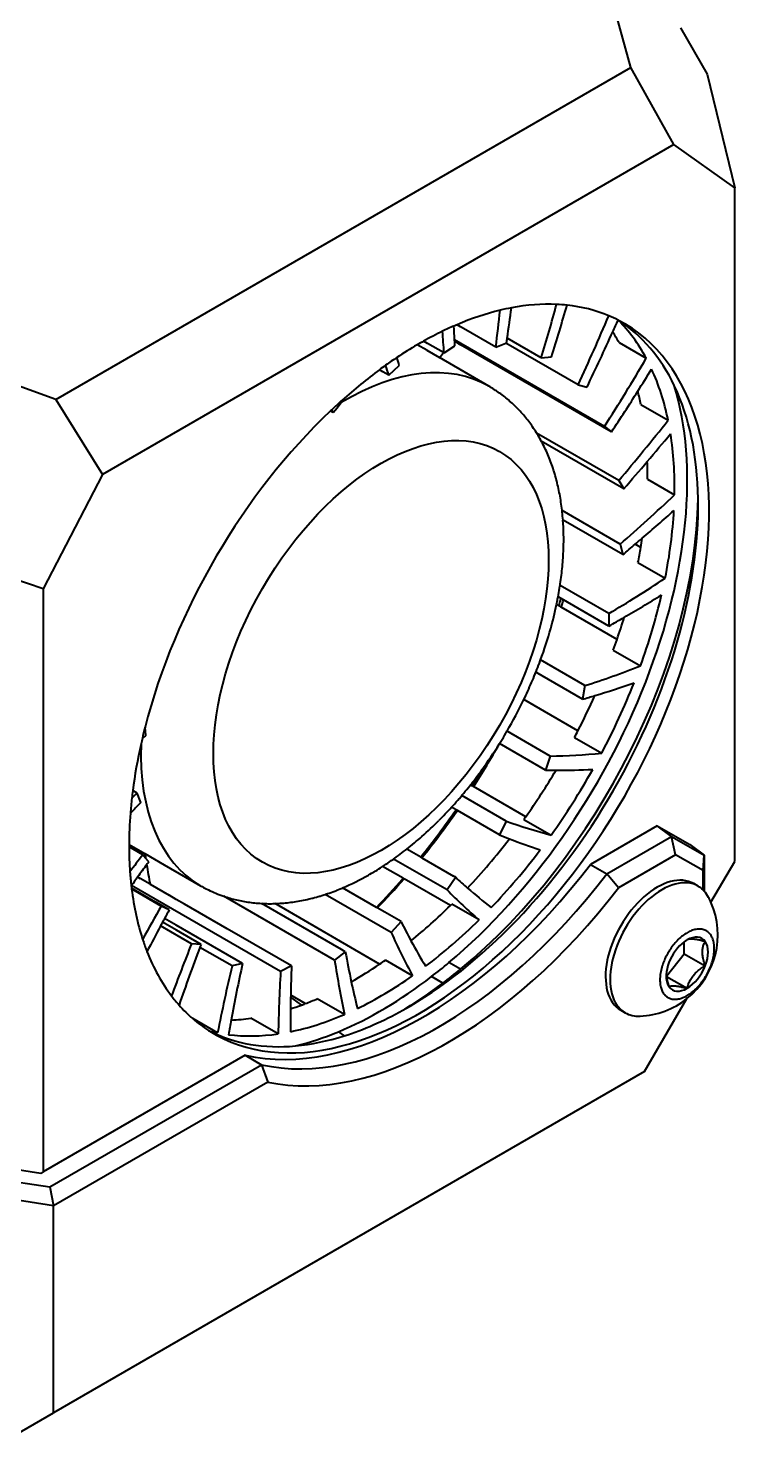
# Model space of a CAD drawing. Header units: millimetres. Extents: x 15 to 415, y 5 to 292.
# Drawn here: x 308.89 to 315.78, y 81.78 to 95.5 of the extents above; entities that cross this region are included whole.
import ezdxf

# ---------------------------------------------------------------- set-up
doc = ezdxf.new("R2010")
doc.units = ezdxf.units.MM
doc.layers.add('Geometries', color=7, linetype='Continuous')

msp = doc.modelspace()

# ---------------------------------------------------------------- linework, layer by layer
at = {"layer": 'Geometries', "linetype": 'Continuous', "lineweight": 40}
for p, q in [((314.7629, 95.1187), (314.4791, 96.1487)), ((315.2465, 95.5048), (315.5074, 95.0552)), ((309.1567, 91.8819), (314.7629, 95.1187)), ((315.1813, 94.3664), (314.7629, 95.1187)), ((315.5074, 95.0552), (315.7781, 93.9453)), ((315.1813, 94.3664), (309.6091, 91.1493)), ((315.7781, 93.9453), (315.1813, 94.3664)), ((315.7781, 87.3742), (315.7781, 93.9453)), ((313.0683, 92.6104), (313.0819, 92.6026)), ((313.0872, 92.5996), (313.0819, 92.6026)), ((313.1036, 92.59), (313.0872, 92.5996)), ((313.1308, 92.5743), (313.1036, 92.59)), ((313.4461, 92.3923), (313.1308, 92.5743)), ((313.8905, 92.2867), (313.5577, 92.4789)), ((312.7729, 92.3603), (312.6797, 92.4141)), ((312.7798, 92.4282), (312.7423, 92.4499)), ((312.7729, 92.3603), (312.8962, 92.2891)), ((312.9367, 92.3377), (312.7798, 92.4282)), ((312.9415, 92.3349), (312.9367, 92.3377)), ((312.9415, 92.3349), (313.0473, 92.4046)), ((314.5069, 91.6181), (313.0448, 92.4622)), ((313.0872, 92.4248), (313.0454, 92.4489)), ((313.0872, 92.4248), (313.104, 92.4151)), ((314.576, 91.5652), (313.104, 92.4151)), ((313.4461, 92.3923), (313.5456, 92.4309)), ((313.5456, 92.4309), (313.5508, 92.433)), ((314.2505, 92.024), (313.5456, 92.4309)), ((314.6487, 92.4353), (314.9138, 92.2822)), ((309.1567, 91.8819), (307.9313, 92.325)), ((312.4036, 92.1177), (312.5049, 92.2127)), ((313.3796, 92.01), (312.8962, 92.2891)), ((313.8905, 92.2867), (313.9884, 92.2962)), ((312.3446, 92.1518), (312.3115, 92.1709)), ((312.4036, 92.1177), (312.3446, 92.1518)), ((314.2505, 92.024), (314.3364, 92.0016)), ((309.1567, 91.8819), (309.6091, 91.1493)), ((311.8617, 91.7524), (311.8987, 91.7991)), ((311.8987, 91.7991), (311.8989, 91.7994)), ((311.8989, 91.7994), (311.9398, 91.851)), ((311.9398, 91.851), (311.9529, 91.8676)), ((314.8622, 91.8315), (315.1274, 91.6784)), ((311.8617, 91.7524), (311.8331, 91.7689)), ((314.6457, 91.0911), (313.8447, 91.5535)), ((314.5069, 91.6181), (314.576, 91.5652)), ((314.6945, 91.0105), (313.8903, 91.4748)), ((309.6091, 91.1493), (309.0327, 90.0348)), ((314.9248, 91.1032), (315.19, 90.9501)), ((314.6457, 91.0911), (314.6945, 91.0105)), ((314.6595, 90.4713), (314.0931, 90.7983)), ((314.6852, 90.3673), (314.1019, 90.7041)), ((309.0327, 90.0348), (307.6487, 90.4989)), ((314.6595, 90.4713), (314.6852, 90.3673)), ((314.8601, 90.4363), (314.805, 90.4682)), ((314.833, 90.2898), (315.0982, 90.1367)), ((309.0327, 90.0348), (309.0327, 84.347)), ((314.5476, 89.7921), (314.0729, 90.0662)), ((314.0606, 89.8676), (314.0391, 89.88)), ((314.0841, 89.9387), (314.0541, 89.956)), ((314.0835, 89.8544), (314.0606, 89.8676)), ((314.1074, 89.9253), (314.0841, 89.9387)), ((314.5489, 89.6704), (314.1074, 89.9253)), ((314.6288, 89.5396), (314.0835, 89.8544)), ((314.5476, 89.7921), (314.5489, 89.6704)), ((314.3159, 89.0902), (313.8831, 89.3401)), ((314.5919, 89.435), (314.857, 89.2819)), ((314.2927, 88.9573), (313.8372, 89.2203)), ((314.3159, 89.0902), (314.2927, 88.9573)), ((314.2475, 88.6486), (313.7194, 88.9535)), ((310.0252, 88.6836), (310.0252, 88.6834)), ((310.0347, 88.6035), (310.0252, 88.6834)), ((313.977, 88.4034), (313.5565, 88.6462)), ((313.4802, 88.5197), (313.4833, 88.5247)), ((313.9306, 88.2665), (313.4833, 88.5247)), ((314.2143, 88.585), (314.4794, 88.4319)), ((313.977, 88.4034), (313.9306, 88.2665)), ((313.3112, 88.269), (313.3043, 88.2595)), ((313.2139, 88.1134), (313.1995, 88.1217)), ((313.2287, 88.1048), (313.2139, 88.1134)), ((313.7384, 87.8106), (313.2287, 88.1048)), ((309.9478, 88.0425), (309.9057, 88.0669)), ((309.9854, 87.9496), (309.9478, 88.0425)), ((313.5492, 87.7687), (313.1156, 88.019)), ((313.0584, 87.8797), (313.0153, 87.9046)), ((313.0721, 87.8718), (313.0584, 87.8797)), ((313.482, 87.6351), (313.0721, 87.8718)), ((312.9073, 87.7907), (312.892, 87.7753)), ((313.5492, 87.7687), (313.482, 87.6351)), ((313.7207, 87.7856), (313.9858, 87.6325)), ((315.0193, 87.7218), (314.3701, 87.347)), ((315.1589, 87.6186), (315.0193, 87.7218)), ((315.0193, 87.7218), (315.3399, 87.5394)), ((309.8697, 87.5413), (310.0233, 87.4526)), ((314.5292, 87.2551), (315.1589, 87.6186)), ((315.1589, 87.6186), (315.1595, 87.6182)), ((315.2, 87.4382), (315.1595, 87.6182)), ((315.1595, 87.6182), (315.4798, 87.4361)), ((315.3399, 87.5394), (315.4798, 87.4361)), ((310.0028, 87.4395), (309.8696, 87.5164)), ((310.0303, 87.4085), (310.0028, 87.4395)), ((310.0233, 87.4526), (310.2125, 87.3434)), ((310.0622, 87.3723), (310.0303, 87.4085)), ((312.9711, 87.0973), (312.4494, 87.3986)), ((312.7139, 87.4175), (312.5788, 87.4956)), ((312.7251, 87.4111), (312.7139, 87.4175)), ((312.7251, 87.4111), (313.0335, 87.233)), ((315.2, 87.4382), (314.6431, 87.1167)), ((315.4686, 87.2855), (315.2, 87.4382)), ((315.4686, 87.2855), (315.4801, 87.4353)), ((315.4798, 87.4361), (315.4801, 87.4353)), ((315.4801, 87.4353), (315.4801, 87.0854)), ((310.2127, 87.3433), (310.2125, 87.3434)), ((310.2127, 87.3433), (310.5671, 87.1386)), ((312.5416, 87.211), (312.3424, 87.326)), ((314.3701, 87.347), (314.5292, 87.2551)), ((315.4686, 87.0973), (315.4686, 87.2855)), ((315.5448, 86.9766), (315.7781, 87.3742)), ((311.3481, 86.3009), (309.8938, 87.1406)), ((309.9531, 87.223), (309.9611, 87.2184)), ((309.9611, 87.2184), (309.9787, 87.2082)), ((310.0746, 87.1529), (309.9787, 87.2082)), ((310.0746, 87.1529), (310.2616, 87.0449)), ((310.571, 87.1364), (310.5727, 87.1354)), ((312.2047, 87.2425), (312.2076, 87.2442)), ((312.5516, 87.2052), (312.5416, 87.211)), ((313.0036, 86.9442), (312.5516, 87.2052)), ((313.0554, 87.2204), (312.9711, 87.0973)), ((313.0554, 87.2204), (313.0335, 87.233)), ((314.6431, 87.1167), (314.5292, 87.2551)), ((315.4207, 87.1337), (315.3769, 87.159)), ((310.1058, 86.9924), (309.8937, 87.1149)), ((310.1831, 86.9406), (309.8946, 87.1071)), ((310.1382, 86.9737), (310.1058, 86.9924)), ((310.3302, 87.0053), (310.2616, 87.0449)), ((310.4113, 86.9585), (310.3302, 87.0053)), ((310.7936, 87.0359), (310.7928, 87.0361)), ((311.8746, 86.4117), (310.7936, 87.0359)), ((312.4256, 86.6821), (311.7819, 87.0537)), ((312.2822, 86.9266), (311.9517, 87.1174)), ((310.2611, 86.9027), (310.1382, 86.9737)), ((310.2611, 86.9027), (310.1831, 86.9406)), ((310.828, 86.7179), (310.4113, 86.9585)), ((311.9404, 86.5169), (311.1635, 86.9654)), ((312.3138, 86.3749), (311.2931, 86.9642)), ((312.2904, 86.9219), (312.2822, 86.9266)), ((312.3636, 86.8796), (312.2904, 86.9219)), ((312.5224, 86.7879), (312.3636, 86.8796)), ((313.2829, 86.8051), (313.0177, 86.9581)), ((310.4789, 86.5726), (310.1769, 86.747)), ((310.332, 86.7043), (310.1961, 86.7828)), ((310.3302, 86.7537), (310.216, 86.8197)), ((310.9763, 86.3807), (310.3302, 86.7537)), ((311.4541, 86.3564), (310.828, 86.7179)), ((312.5224, 86.7879), (312.4256, 86.6821)), ((310.5714, 86.5661), (310.332, 86.7043)), ((312.6189, 86.6019), (312.6193, 86.6017)), ((315.285, 86.4756), (315.285, 86.5913)), ((315.4892, 86.5934), (315.48, 86.5959)), ((310.5714, 86.5661), (310.4789, 86.5726)), ((310.8744, 86.3555), (310.5603, 86.5368)), ((311.9789, 86.4947), (311.8746, 86.4117)), ((311.9789, 86.4947), (311.9404, 86.5169)), ((315.11, 86.2579), (315.285, 86.4756)), ((315.285, 86.4756), (315.4892, 86.3577)), ((310.9763, 86.3807), (310.8744, 86.3555)), ((311.4541, 86.3564), (311.3481, 86.3009)), ((312.6346, 86.2602), (312.3694, 86.4133)), ((313.1013, 86.3234), (312.9887, 86.3884)), ((312.9295, 86.1878), (312.8189, 86.2517)), ((315.11, 86.2579), (315.1104, 86.2544)), ((315.1104, 86.2544), (315.3124, 86.1378)), ((311.4458, 86.0495), (311.5503, 85.9744)), ((311.5876, 85.9884), (311.4461, 86.0701)), ((311.9697, 85.883), (311.7045, 86.0361)), ((314.8978, 85.3252), (315.3111, 86.0375)), ((314.6644, 85.9249), (314.7082, 85.8996)), ((310.7324, 85.7028), (310.4904, 85.8425)), ((311.324, 85.6938), (311.0589, 85.8469)), ((311.9121, 85.7145), (311.9681, 85.6743)), ((311.0033, 85.4848), (309.0327, 84.347)), ((311.0033, 85.4848), (311.1624, 85.3929)), ((309.0964, 84.2001), (311.1624, 85.3929)), ((311.1624, 85.3929), (311.2233, 85.2239)), ((314.8978, 85.3252), (309.1338, 81.9973)), ((311.2233, 85.2239), (309.1338, 84.0175)), ((309.0087, 84.3332), (308.046, 84.4821)), ((308.0874, 84.3562), (309.0964, 84.2001)), ((309.0327, 84.347), (309.0087, 84.3332)), ((309.1338, 84.0175), (308.0227, 84.1894)), ((309.0964, 84.2001), (309.1338, 84.0175)), ((309.1338, 81.9973), (309.1338, 84.0175)), ((308.7618, 81.7826), (309.1338, 81.9973))]:
    msp.add_line(p, q, dxfattribs=at)
at = {"layer": 'Geometries', "linetype": 'Continuous', "lineweight": 40, "flags": 128}
for points in [[(313.4532, 91.9641), (313.4443, 91.97), (313.4312, 91.9786), (313.418, 91.9869), (313.4048, 91.9951), (313.3914, 92.0031), (313.3796, 92.01)], [(313.8447, 91.5535), (313.8426, 91.557), (313.8336, 91.5712), (313.8245, 91.5852), (313.8153, 91.5991), (313.806, 91.6128), (313.7965, 91.6264), (313.7869, 91.6398), (313.7772, 91.6531), (313.7673, 91.6662), (313.7573, 91.6792), (313.7472, 91.692), (313.737, 91.7047), (313.7266, 91.7172), (313.7162, 91.7295), (313.7056, 91.7417), (313.6949, 91.7538), (313.684, 91.7657), (313.6731, 91.7774), (313.6621, 91.789), (313.6509, 91.8004), (313.6396, 91.8116), (313.6282, 91.8227), (313.6167, 91.8337), (313.6051, 91.8445), (313.5933, 91.8551), (313.5815, 91.8656), (313.5695, 91.8759), (313.5575, 91.886), (313.5453, 91.896), (313.5331, 91.9058), (313.5207, 91.9155), (313.5082, 91.925), (313.4956, 91.9343), (313.4829, 91.9435), (313.4702, 91.9525), (313.4573, 91.9614), (313.4532, 91.9641)], [(313.8903, 91.4748), (313.8854, 91.4839), (313.8771, 91.4988), (313.8687, 91.5136), (313.8601, 91.5282), (313.8514, 91.5427), (313.8447, 91.5535)], [(314.0814, 90.8859), (314.0793, 90.8992), (314.0762, 90.9183), (314.0729, 90.9372), (314.0694, 90.9561), (314.0658, 90.9749), (314.062, 90.9936), (314.0581, 91.0121), (314.054, 91.0306), (314.0497, 91.049), (314.0453, 91.0672), (314.0407, 91.0854), (314.036, 91.1034), (314.0311, 91.1213), (314.0261, 91.1391), (314.0209, 91.1568), (314.0155, 91.1744), (314.01, 91.1918), (314.0044, 91.2092), (313.9986, 91.2264), (313.9926, 91.2435), (313.9865, 91.2604), (313.9802, 91.2773), (313.9738, 91.294), (313.9672, 91.3106), (313.9605, 91.327), (313.9536, 91.3433), (313.9466, 91.3595), (313.9395, 91.3755), (313.9322, 91.3914), (313.9247, 91.4072), (313.9171, 91.4228), (313.9094, 91.4383), (313.9015, 91.4536), (313.8935, 91.4688), (313.8903, 91.4748)], [(314.0931, 90.7983), (314.0926, 90.8026), (314.0903, 90.8221), (314.0878, 90.8415), (314.0851, 90.8608), (314.0823, 90.8801), (314.0814, 90.8859)], [(314.1019, 90.7041), (314.1003, 90.7238), (314.0986, 90.7436), (314.0968, 90.7634), (314.0948, 90.783), (314.0931, 90.7983)], [(314.0729, 90.0662), (314.0753, 90.0821), (314.0784, 90.1034), (314.0813, 90.1246), (314.0841, 90.1459), (314.0867, 90.1671), (314.0892, 90.1883), (314.0916, 90.2094), (314.0938, 90.2305), (314.0958, 90.2516), (314.0977, 90.2727), (314.0994, 90.2937), (314.101, 90.3147), (314.1025, 90.3356), (314.1038, 90.3565), (314.1049, 90.3774), (314.1059, 90.3982), (314.1067, 90.4189), (314.1071, 90.4299)], [(314.0541, 89.956), (314.0577, 89.9753), (314.0615, 89.9967), (314.0652, 90.0181), (314.0687, 90.0394), (314.072, 90.0608), (314.0729, 90.0662)], [(314.0391, 89.88), (314.0411, 89.8896), (314.0454, 89.911), (314.0484, 89.9261)], [(314.0484, 89.9261), (314.0497, 89.9325), (314.0537, 89.9539), (314.0541, 89.956)], [(313.865, 89.2915), (313.872, 89.3099), (313.8799, 89.3312), (313.8832, 89.3401)], [(313.7798, 89.0842), (313.7858, 89.0978), (313.7949, 89.1189), (313.804, 89.14), (313.8129, 89.1611), (313.8217, 89.1823), (313.8304, 89.2035), (313.8372, 89.2203)], [(313.8372, 89.2203), (313.8389, 89.2247), (313.8474, 89.246), (313.8557, 89.2672), (313.8639, 89.2885), (313.865, 89.2915)], [(313.7194, 88.9535), (313.7284, 88.9722), (313.7382, 88.993), (313.748, 89.0139), (313.7576, 89.0348), (313.7671, 89.0558), (313.7765, 89.0768), (313.7798, 89.0842)], [(313.4833, 88.5247), (313.4841, 88.5259), (313.4963, 88.5456), (313.5083, 88.5653), (313.5203, 88.5851), (313.5322, 88.605), (313.544, 88.6249), (313.5557, 88.6449), (313.5565, 88.6462)], [(313.2241, 88.1529), (313.2344, 88.1663), (313.2484, 88.1845), (313.2622, 88.2028), (313.276, 88.2211), (313.2823, 88.2296)], [(313.2823, 88.2296), (313.2897, 88.2396), (313.3033, 88.2581), (313.3043, 88.2595)], [(313.1156, 88.019), (313.1199, 88.0241), (313.1345, 88.0415), (313.149, 88.0591), (313.1635, 88.0767), (313.1778, 88.0944), (313.1921, 88.1123), (313.1996, 88.1217)], [(313.1996, 88.1217), (313.2063, 88.1302), (313.218, 88.1451)], [(313.218, 88.1451), (313.2204, 88.1482), (313.2241, 88.1529)], [(313.0429, 87.9353), (313.0457, 87.9384), (313.0607, 87.9553), (313.0756, 87.9724), (313.0904, 87.9895), (313.0909, 87.99)], [(313.0909, 87.99), (313.1052, 88.0068), (313.1156, 88.019)], [(312.9073, 87.7907), (312.9075, 87.7909), (312.9232, 87.8068), (312.9387, 87.8229), (312.9542, 87.8391), (312.9697, 87.8554), (312.9789, 87.8652)], [(312.9789, 87.8652), (312.985, 87.8717), (313.0003, 87.8883), (313.0153, 87.9046)], [(313.0153, 87.9046), (313.0155, 87.9049), (313.0306, 87.9216), (313.0429, 87.9353)], [(312.3424, 87.326), (312.3581, 87.3362), (312.3755, 87.3478), (312.393, 87.3594), (312.4103, 87.3713), (312.4276, 87.3833), (312.4449, 87.3954), (312.4494, 87.3986)], [(312.4494, 87.3986), (312.4622, 87.4077), (312.4793, 87.4201), (312.4965, 87.4327), (312.5136, 87.4454), (312.5306, 87.4583), (312.5476, 87.4713), (312.5646, 87.4844), (312.5788, 87.4955)], [(312.2076, 87.2442), (312.2173, 87.2497), (312.235, 87.2599), (312.2527, 87.2704), (312.2595, 87.2744)], [(312.2595, 87.2744), (312.2703, 87.2809), (312.288, 87.2917), (312.3055, 87.3026), (312.3231, 87.3137), (312.3406, 87.3249), (312.3424, 87.326)], [(310.5671, 87.1386), (310.5684, 87.1379), (310.571, 87.1364)], [(310.5727, 87.1354), (310.5819, 87.1302), (310.5956, 87.1227), (310.6093, 87.1153), (310.6232, 87.1081), (310.6371, 87.1011), (310.6437, 87.0978)], [(310.7936, 87.0359), (310.796, 87.035), (310.811, 87.0301), (310.826, 87.0253), (310.8411, 87.0206), (310.8563, 87.0162), (310.8716, 87.0119), (310.8869, 87.0078), (310.9023, 87.0039), (310.9178, 87.0002), (310.9334, 86.9966), (310.949, 86.9932), (310.9647, 86.99), (310.9805, 86.987), (310.9964, 86.9841), (311.0123, 86.9815), (311.0283, 86.979), (311.0444, 86.9767), (311.0605, 86.9745), (311.0767, 86.9726), (311.093, 86.9708), (311.1093, 86.9693), (311.1257, 86.9679), (311.1422, 86.9667), (311.1587, 86.9656), (311.1635, 86.9654)], [(311.2931, 86.9642), (311.2931, 86.9642), (311.3102, 86.9648), (311.3273, 86.9657), (311.3444, 86.9667), (311.3616, 86.968), (311.3789, 86.9694), (311.3962, 86.971), (311.4135, 86.9728), (311.4309, 86.9748), (311.4484, 86.977), (311.4658, 86.9794), (311.4834, 86.9819), (311.5009, 86.9847), (311.5185, 86.9877), (311.5362, 86.9908), (311.5538, 86.9941), (311.5715, 86.9977), (311.5893, 87.0014), (311.607, 87.0053), (311.6248, 87.0094), (311.6426, 87.0137), (311.6554, 87.0169)], [(311.6554, 87.0169), (311.6605, 87.0182), (311.6784, 87.0229), (311.6962, 87.0278), (311.7142, 87.0328), (311.7282, 87.0369)], [(311.7282, 87.0369), (311.7321, 87.0381), (311.75, 87.0435), (311.768, 87.0492), (311.7819, 87.0537)], [(311.7819, 87.0537), (311.7859, 87.055), (311.8039, 87.061), (311.8219, 87.0672), (311.8399, 87.0736), (311.8579, 87.0801), (311.8759, 87.0869), (311.8926, 87.0933)], [(311.8926, 87.0933), (311.8939, 87.0938), (311.8972, 87.0951)], [(311.8972, 87.0951), (311.9119, 87.101), (311.9299, 87.1083), (311.9479, 87.1157), (311.9517, 87.1174)], [(311.1635, 86.9654), (311.1753, 86.9648), (311.192, 86.9642), (311.2087, 86.9637), (311.2255, 86.9634), (311.2423, 86.9633), (311.2592, 86.9634), (311.2761, 86.9637), (311.2931, 86.9642)], [(315.3124, 86.0673), (315.323, 86.0737), (315.3337, 86.0806), (315.3446, 86.0882), (315.3555, 86.0963), (315.3665, 86.1051), (315.3774, 86.1142), (315.3883, 86.124), (315.3992, 86.1343), (315.41, 86.1452), (315.4197, 86.1555), (315.4294, 86.1663), (315.4389, 86.1775), (315.4483, 86.1891), (315.4575, 86.201), (315.4665, 86.2133), (315.4752, 86.2259), (315.4837, 86.2388), (315.492, 86.2519), (315.4999, 86.2653), (315.5075, 86.2788), (315.5147, 86.2925), (315.5216, 86.3063), (315.5282, 86.3202), (315.5343, 86.3341), (315.5401, 86.348), (315.5454, 86.3619), (315.5503, 86.3758), (315.5548, 86.3895), (315.5589, 86.4032), (315.563, 86.4182), (315.5666, 86.433), (315.5696, 86.4476), (315.5721, 86.4618), (315.5741, 86.4757), (315.5757, 86.489), (315.5767, 86.502), (315.5773, 86.5145), (315.5775, 86.5266), (315.5773, 86.5387), (315.5767, 86.5507), (315.5756, 86.5626), (315.574, 86.5744), (315.572, 86.5859), (315.5694, 86.597), (315.5664, 86.6079), (315.5629, 86.6184), (315.5589, 86.6286), (315.5548, 86.6375), (315.5503, 86.646), (315.5454, 86.6542), (315.5401, 86.6619), (315.5343, 86.6692), (315.5282, 86.676), (315.5216, 86.6824), (315.5147, 86.6882), (315.5075, 86.6935), (315.4999, 86.6983), (315.492, 86.7025), (315.4837, 86.7061), (315.4752, 86.7092), (315.4665, 86.7117), (315.4575, 86.7136), (315.4483, 86.7149), (315.4389, 86.7156), (315.4294, 86.7158), (315.4197, 86.7155), (315.41, 86.7146), (315.399, 86.7129), (315.3879, 86.7106), (315.3768, 86.7077), (315.3658, 86.7043), (315.3547, 86.7002), (315.344, 86.6958), (315.3333, 86.6908), (315.3228, 86.6855), (315.3124, 86.6797), (315.3018, 86.6734), (315.2911, 86.6664), (315.2802, 86.6589), (315.2692, 86.6507), (315.2582, 86.642), (315.2473, 86.6328), (315.2364, 86.623), (315.2256, 86.6127), (315.2148, 86.6019), (315.205, 86.5915), (315.1954, 86.5807), (315.1858, 86.5695), (315.1765, 86.558), (315.1673, 86.546), (315.1583, 86.5337), (315.1495, 86.5211), (315.141, 86.5083), (315.1328, 86.4951), (315.1249, 86.4818), (315.1173, 86.4682), (315.11, 86.4545), (315.1031, 86.4407), (315.0966, 86.4269), (315.0904, 86.4129), (315.0847, 86.399), (315.0794, 86.3851), (315.0744, 86.3712), (315.0699, 86.3575), (315.0658, 86.3439), (315.0618, 86.3288), (315.0582, 86.314), (315.0552, 86.2994), (315.0526, 86.2852), (315.0506, 86.2713), (315.0491, 86.258), (315.048, 86.2451), (315.0474, 86.2325), (315.0472, 86.2204), (315.0474, 86.2083), (315.0481, 86.1963), (315.0492, 86.1844), (315.0507, 86.1727), (315.0528, 86.1611), (315.0553, 86.15), (315.0583, 86.1392), (315.0618, 86.1286), (315.0658, 86.1185), (315.0699, 86.1096), (315.0744, 86.101), (315.0794, 86.0929), (315.0847, 86.0851), (315.0904, 86.0778), (315.0966, 86.071), (315.1031, 86.0647), (315.11, 86.0588), (315.1173, 86.0535), (315.1249, 86.0488), (315.1328, 86.0446), (315.141, 86.0409), (315.1495, 86.0379), (315.1583, 86.0354), (315.1673, 86.0335), (315.1765, 86.0321), (315.1858, 86.0314), (315.1954, 86.0312), (315.205, 86.0316), (315.2148, 86.0325), (315.2258, 86.0341), (315.2368, 86.0364), (315.2479, 86.0393), (315.259, 86.0428), (315.27, 86.0468), (315.2808, 86.0513), (315.2915, 86.0562), (315.302, 86.0616), (315.3124, 86.0673)], [(315.3336, 86.6164), (315.3299, 86.6157), (315.326, 86.6148), (315.3224, 86.6137), (315.3189, 86.6124), (315.3155, 86.6109), (315.3124, 86.6092)], [(315.4686, 86.5988), (315.4673, 86.5991), (315.4573, 86.6016), (315.4477, 86.6039), (315.4386, 86.606), (315.4299, 86.6079), (315.4217, 86.6097), (315.4125, 86.6114), (315.4038, 86.613), (315.3956, 86.6144), (315.3878, 86.6155), (315.3804, 86.6164), (315.3734, 86.6171), (315.3668, 86.6176), (315.3604, 86.6179), (315.3544, 86.618), (315.3487, 86.6179), (315.3433, 86.6176), (315.3381, 86.6171), (315.3339, 86.6165), (315.3336, 86.6164)], [(315.4686, 86.4303), (315.4665, 86.4412), (315.4646, 86.4531), (315.4632, 86.4648), (315.4623, 86.4763), (315.4619, 86.4839), (315.4618, 86.4914), (315.462, 86.5004), (315.4625, 86.5093), (315.4634, 86.5179), (315.4646, 86.5263), (315.4662, 86.5347), (315.4681, 86.5428), (315.4703, 86.5506), (315.4728, 86.5581), (315.4764, 86.5675), (315.4803, 86.5765), (315.4846, 86.5851), (315.4892, 86.5934)], [(315.48, 86.5959), (315.478, 86.5964), (315.4686, 86.5988)], [(315.3124, 86.1378), (315.3155, 86.1491), (315.3189, 86.1598), (315.3224, 86.1702), (315.326, 86.1801), (315.3299, 86.1897), (315.3339, 86.1989), (315.3381, 86.2079), (315.3433, 86.2179), (315.3487, 86.2276), (315.3544, 86.237), (315.3604, 86.2461), (315.3668, 86.255), (315.3734, 86.2636), (315.3804, 86.272), (315.3878, 86.2802), (315.3956, 86.2883), (315.4038, 86.2962), (315.4125, 86.304), (315.4217, 86.3118), (315.4299, 86.3184), (315.4386, 86.3249), (315.4477, 86.3315), (315.4573, 86.338), (315.4673, 86.3445), (315.478, 86.3511), (315.4892, 86.3577)], [(315.4892, 86.3577), (315.4842, 86.3726), (315.4795, 86.3875), (315.4753, 86.4023), (315.4716, 86.417), (315.4689, 86.4291), (315.4686, 86.4303)], [(315.1087, 86.2718), (315.109, 86.2685), (315.1099, 86.2588), (315.11, 86.2579)], [(315.1104, 86.2544), (315.1111, 86.2491), (315.1127, 86.2389), (315.1146, 86.2286), (315.1168, 86.2182), (315.1193, 86.2078), (315.1228, 86.1943), (315.1267, 86.1808), (315.131, 86.1672), (315.1356, 86.1536)], [(315.1356, 86.1536), (315.1388, 86.1553), (315.1421, 86.1568), (315.1456, 86.1581), (315.1493, 86.1592), (315.1531, 86.1601), (315.1571, 86.1609), (315.1613, 86.1615), (315.1665, 86.162), (315.1719, 86.1623), (315.1776, 86.1624), (315.1836, 86.1623), (315.19, 86.162), (315.1966, 86.1615), (315.2037, 86.1608), (315.2111, 86.1599), (315.2188, 86.1587), (315.2271, 86.1574), (315.2357, 86.1558), (315.2449, 86.154), (315.2531, 86.1523), (315.2618, 86.1504), (315.2709, 86.1483), (315.2805, 86.146), (315.2906, 86.1435), (315.3012, 86.1408), (315.3124, 86.1378)]]:
    msp.add_lwpolyline(points, dxfattribs=at)
at = {"layer": 'Geometries', "linetype": 'Continuous', "lineweight": 40}
for centre, radius, start, end in [((311.5017, 90.5175), 2.6068, 358.07617, 4.10664), ((310.3998, 90.6453), 3.7188, 344.40626, 348.12539), ((310.1027, 90.7288), 4.0275, 339.82878, 344.39737), ((309.6775, 90.9001), 4.4862, 329.84026, 334.28351), ((309.7112, 90.8775), 4.4457, 324.07341, 327.97091), ((310.2814, 90.3781), 3.6865, 311.53208, 315.08634), ((310.4625, 90.1739), 3.4135, 308.31386, 311.52843), ((310.9917, 89.376), 2.4542, 293.0273, 299.61893), ((311.2085, 88.2517), 1.2847, 243.91962, 251.12087), ((314.8183, 86.6588), 0.793, 23.62518, 27.47901), ((314.8183, 86.6588), 0.793, 308.41662, 23.62518), ((314.8183, 86.6588), 0.793, 272.52099, 308.41662)]:
    msp.add_arc(centre, radius, start, end, dxfattribs=at)
for centre, major_axis, start_param, end_param in [((312.6981, 89.1588), (2, 3.4641), 0.5020405, 0.654113), ((304.2385, 88.8159), (-6.5974, -11.427), 2.1940121, 2.2253628), ((312.6981, 89.1588), (2, 3.4641), 0.461299, 0.5020405), ((303.2585, 88.7487), (7.4079, 12.8309), 5.313561, 5.3363954), ((312.6981, 89.1588), (2, 3.4641), 0.2916887, 0.461299), ((305.2785, 91.4592), (-6.5974, -11.427), 1.9613015, 2.0048086), ((304.4245, 91.7123), (7.4079, 12.8309), 5.077318, 5.1147047), ((312.6981, 89.1588), (2, 3.4641), 0.2498112, 0.2916887), ((312.6981, 89.1588), (2, 3.4641), 0.0726578, 0.2498112), ((312.6981, 89.1588), (2, 3.4641), 3.1204461, 6.3097049), ((312.6981, 89.1588), (2, 3.4641), 0.654113, 0.6648717), ((306.6984, 93.99), (-6.5974, -11.427), 1.728591, 1.7850403), ((312.6981, 89.1588), (2, 3.4641), 0.0294598, 0.0726578), ((306.0165, 94.5497), (7.4079, 12.8309), 4.885056, 4.8936159), ((312.6981, 89.1588), (2, 3.4641), 0.0278277, 0.0294598), ((312.6981, 89.1588), (2, 3.4641), 0.0265196, 0.0278277), ((312.3269, 89.3702), (2.025, 3.5074), 5.9411002, 6.1273499), ((312.592, 89.22), (-2, -3.4641), 2.7647273, 3.115073), ((312.6981, 89.1588), (2, 3.4641), 0.704702, 0.7697538), ((312.6981, 89.1588), (2, 3.4641), 0.6648717, 0.704702), ((303.6346, 86.2024), (-6.5974, -11.427), 2.4267227, 2.4471853), ((302.5814, 85.8186), (7.4079, 12.8309), 5.5476199, 5.5591328), ((303.2585, 88.7487), (7.4079, 12.8309), 5.3100285, 5.313561), ((306.0165, 94.5497), (7.4079, 12.8309), 4.8446074, 4.885056), ((312.0617, 89.5233), (2.025, 3.5074), 5.9411002, 5.9889042), ((312.6981, 89.1588), (2, 3.4641), 0.7918821, 0.8618291), ((312.6981, 89.1588), (2, 3.4641), 0.7697538, 0.7918821), ((308.4995, 99.253), (-6.5974, -11.427), 1.2760883, 1.2810189), ((302.5814, 85.8186), (7.4079, 12.8309), 5.5464913, 5.5476199), ((302.5814, 85.8186), (7.4079, 12.8309), 5.5427391, 5.5464913), ((311.9733, 89.5743), (-1.4063, -2.4357), 3.141593, 3.9438625), ((312.6981, 89.1588), (2, 3.4641), 0.9010056, 0.9224981), ((312.6981, 89.1588), (2, 3.4641), 0.8618291, 0.9010056), ((303.4993, 83.7597), (-6.5974, -11.427), 2.6594332, 2.6706624), ((302.4297, 83.0799), (7.4079, 12.8309), 5.7754497, 5.7832758), ((308.4218, 96.2717), (-6.5974, -11.427), 1.4958804, 1.5549584), ((312.6981, 89.1588), (2, 3.4641), 0.9224981, 1.0537834), ((307.9487, 97.1079), (7.4079, 12.8309), 4.6438295, 4.6609906), ((312.3269, 89.3702), (2.025, 3.5074), 5.7083897, 5.8963271), ((312.3269, 89.3702), (2.1125, 3.659), 4.150382, 5.7901295), ((307.9487, 97.1079), (7.4079, 12.8309), 4.6118968, 4.6438295), ((312.0617, 89.5233), (2.025, 3.5074), 5.7083897, 5.7544251), ((312.592, 89.22), (-2, -3.4641), 2.3747725, 2.7647273), ((312.6981, 89.1588), (2, 3.4641), 1.0537834, 1.0925885), ((302.8116, 80.6804), (7.4079, 12.8309), 6.0081602, 6.009109), ((312.6981, 89.1588), (2, 3.4641), 1.0961841, 2.0230421), ((312.6981, 89.1588), (2, 3.4641), 1.0925885, 1.0961841), ((303.8398, 81.6194), (-6.5974, -11.427), 2.8921438, 2.8960981), ((310.3557, 98.1813), (-6.5974, -11.427), 1.2631698, 1.3222478), ((310.1169, 99.2489), (7.4079, 12.8309), 4.4037144, 4.42828), ((312.3269, 89.3702), (2.025, 3.5074), 5.4756791, 5.6636165), ((310.1169, 99.2489), (7.4079, 12.8309), 4.3791863, 4.4037144), ((312.0617, 89.5233), (2.025, 3.5074), 5.4756791, 5.5280558), ((312.592, 89.22), (-2, -3.4641), 0.7668201, 2.3747725), ((312.4859, 89.2812), (2.075, 3.594), 4.1382505, 5.4795471), ((312.3959, 99.6159), (-6.5974, -11.427), 1.0304593, 1.0895373), ((312.4042, 100.8573), (7.4079, 12.8309), 4.1650519, 4.1955694), ((312.3269, 89.3702), (2.025, 3.5074), 5.2429685, 5.4309059), ((312.4042, 100.8573), (7.4079, 12.8309), 4.1464757, 4.1582024), ((312.4042, 100.8573), (7.4079, 12.8309), 4.1582024, 4.1650519), ((312.0617, 89.5233), (2.025, 3.5074), 5.2429685, 5.2836747), ((312.0617, 89.5233), (2.025, 3.5074), 5.2836747, 5.3092704), ((314.4323, 100.4982), (-6.5974, -11.427), 0.7977487, 0.8568267), ((311.0364, 89.8091), (-2.375, -4.1136), 1.9060461, 1.9224484), ((311.0717, 89.8324), (-2.375, -4.1136), 1.8976253, 1.9139788), ((314.6874, 101.8465), (7.4079, 12.8309), 3.9280624, 3.9628589), ((312.3269, 89.3702), (2.025, 3.5074), 5.010258, 5.1981954), ((314.6874, 101.8465), (7.4079, 12.8309), 3.9137651, 3.9280624), ((312.0617, 89.5233), (2.025, 3.5074), 5.0385378, 5.0970756), ((312.0617, 89.5233), (2.025, 3.5074), 5.010258, 5.0385378), ((316.3553, 100.7806), (-6.5974, -11.427), 0.5650381, 0.6241161), ((316.8434, 102.163), (7.4079, 12.8309), 3.6928604, 3.7301483), ((312.3269, 89.3702), (2.025, 3.5074), 4.7775474, 4.9654848), ((312.0617, 89.5233), (2.025, 3.5074), 4.7952916, 4.89013), ((316.8434, 102.163), (7.4079, 12.8309), 3.6810546, 3.6928604), ((312.6981, 89.1588), (2, 3.4641), 2.0230421, 2.0523868), ((312.0617, 89.5233), (2.025, 3.5074), 4.7775474, 4.7952916), ((312.6981, 89.1588), (2, 3.4641), 2.0680156, 2.1962269), ((311.9733, 89.5743), (-1.4063, -2.4357), 5.456744, 6.2831858), ((312.6981, 89.1588), (2, 3.4641), 2.0523868, 2.0680156), ((311.2323, 78.6106), (-6.5974, -11.427), 4.0556966, 4.0595434), ((311.0717, 89.8324), (-2.375, -4.1136), 1.4827651, 1.5849931), ((318.0611, 100.4478), (-6.5974, -11.427), 0.3323276, 0.3914056), ((311.0364, 89.8091), (-2.375, -4.1136), 1.4907569, 1.5294437), ((312.0617, 89.5233), (2.025, 3.5074), 4.5524621, 4.68687), ((318.7558, 101.7899), (7.4079, 12.8309), 3.448344, 3.459475), ((312.3269, 89.3702), (2.025, 3.5074), 4.5448368, 4.7327742), ((318.7558, 101.7899), (7.4079, 12.8309), 3.459475, 3.4974377), ((312.6981, 89.1588), (2, 3.4641), 2.2177136, 2.2607147), ((313.2845, 79.7769), (-6.5974, -11.427), 4.2884072, 4.3002168), ((312.6981, 89.1588), (2, 3.4641), 2.1962269, 2.2177136), ((313.4005, 78.6146), (7.4079, 12.8309), 1.1212383, 1.1264128), ((312.6981, 89.1588), (2, 3.4641), 2.2607147, 2.3514485), ((311.0364, 89.8091), (-2.375, -4.1136), 1.3083426, 1.4314209), ((311.0717, 89.8324), (-2.375, -4.1136), 1.3000874, 1.4233747), ((312.0617, 89.5233), (2.025, 3.5074), 4.5448368, 4.5524621), ((319.4577, 99.5178), (-6.5974, -11.427), 0.099617, 0.158695), ((312.6981, 89.1588), (2, 3.4641), 2.3514485, 2.3590652), ((312.0617, 89.5233), (2.025, 3.5074), 4.3249176, 4.4856255), ((320.3217, 100.7473), (7.4079, 12.8309), 3.2156334, 3.227869), ((320.3217, 100.7473), (7.4079, 12.8309), 3.227869, 3.2647272), ((312.6981, 89.1588), (2, 3.4641), 2.3590652, 2.4347801), ((315.6434, 80.5021), (7.4079, 12.8309), 1.3539489, 1.3681099), ((320.3589, 95.3963), (7.4079, 12.8309), 2.5203095, 2.5243497), ((312.3269, 89.3702), (2.025, 3.5074), 4.3121263, 4.5000637), ((312.6981, 89.1588), (2, 3.4641), 2.4347801, 2.4793912), ((315.285, 81.4604), (-6.5974, -11.427), 4.5238715, 4.5352898), ((315.285, 81.4604), (-6.5974, -11.427), 4.5211178, 4.5238715), ((320.3589, 95.3963), (7.4079, 12.8309), 2.5303241, 2.5479705), ((312.7399, 89.3694), (2.15, 3.7239), 3.3191029, 4.4928805), ((315.0207, 86.5419), (0.3562, 0.617), 0, 3.1415927), ((315.285, 81.4604), (-6.5974, -11.427), 4.543068, 4.5434205), ((312.6981, 89.1588), (2, 3.4641), 2.4793912, 2.4866311), ((315.285, 81.4604), (-6.5974, -11.427), 4.5352898, 4.543068), ((312.899, 89.2775), (2.15, 3.7239), 3.3191029, 4.4928805), ((311.0364, 89.8091), (-2.375, -4.1136), 1.1653779, 1.2500784), ((311.0717, 89.8324), (-2.375, -4.1136), 1.1566956, 1.2416751), ((320.4699, 98.0408), (-6.5974, -11.427), 6.1500917, 6.1703119), ((315.0645, 86.5167), (0.3562, 0.617), 0, 3.1415927), ((315.0645, 86.5167), (0.3562, 0.617), 6.1375378, 6.2831853), ((312.6981, 89.1588), (2, 3.4641), 2.4866311, 2.4891858), ((312.6981, 89.1588), (2, 3.4641), 2.4891858, 2.6633497), ((312.9874, 89.2265), (-2.2125, -3.8322), 0.186428, 1.3430208), ((321.4565, 99.0913), (7.4079, 12.8309), 2.9829229, 3.0320166), ((320.4699, 98.0408), (-6.5974, -11.427), 6.1703119, 6.2091697), ((315.0645, 86.5167), (0.3562, 0.617), 6.0985, 6.1375378), ((315.0645, 86.5167), (0.3562, 0.617), 5.9304687, 6.0985), ((317.7076, 82.8677), (7.4079, 12.8309), 1.5866595, 1.6118271), ((317.1261, 83.5704), (-6.5974, -11.427), 4.7538283, 4.7609947), ((312.0617, 89.5233), (2.025, 3.5074), 4.1229299, 4.2621196), ((312.0617, 89.5233), (2.025, 3.5074), 4.2621196, 4.2673531), ((317.1261, 83.5704), (-6.5974, -11.427), 4.7672553, 4.7887812), ((317.1261, 83.5704), (-6.5974, -11.427), 4.7641732, 4.7672553), ((317.1261, 83.5704), (-6.5974, -11.427), 4.7609947, 4.7641732), ((321.0432, 96.0963), (-6.5974, -11.427), 5.9173812, 5.9420932), ((312.3269, 89.3702), (2.025, 3.5074), 4.0794157, 4.2673531), ((312.6981, 89.1588), (2, 3.4641), 2.6633497, 2.7096729), ((322.0992, 96.9113), (7.4079, 12.8309), 2.7502123, 2.799306), ((321.0432, 96.0963), (-6.5974, -11.427), 5.9420932, 5.942135), ((312.0617, 89.5233), (2.025, 3.5074), 4.1228751, 4.1229299), ((321.0432, 96.0963), (-6.5974, -11.427), 5.942135, 5.9764592), ((315.3124, 86.3735), (0.1443, 0.25), 0.9200385, 1.8325957), ((315.3124, 86.3735), (0.1443, 0.25), 0.7853982, 0.9200385), ((315.3124, 86.3735), (0.1443, 0.25), 6.0213859, 7.0685835), ((315.3124, 86.3735), (0.1443, 0.25), 4.9741884, 6.0213859), ((312.6981, 89.1588), (2, 3.4641), 2.7096729, 2.9039666), ((319.4817, 85.5838), (7.4079, 12.8309), 1.81937, 1.8570476), ((318.7085, 85.993), (-6.5974, -11.427), 4.9889746, 5.0356849), ((318.7085, 85.993), (-6.5974, -11.427), 4.9865389, 4.9889746), ((321.1465, 93.7893), (-6.5974, -11.427), 5.6846706, 5.7155497), ((320.87, 88.504), (7.4079, 12.8309), 2.0520806, 2.1011743), ((319.9468, 88.5976), (-6.5974, -11.427), 5.2192495, 5.2661403), ((321.7978, 91.471), (7.4079, 12.8309), 2.2847912, 2.3338849), ((320.7744, 91.244), (-6.5974, -11.427), 5.45196, 5.4781265), ((322.2151, 94.3247), (7.4079, 12.8309), 2.5175017, 2.5665955), ((312.0617, 89.5233), (2.025, 3.5074), 3.9182735, 4.0151254), ((312.0617, 89.5233), (2.025, 3.5074), 4.0151254, 4.0346425), ((312.3269, 89.3702), (2.1125, 3.659), 4.0924323, 4.150382), ((312.4859, 89.2812), (2.075, 3.594), 4.0787324, 4.1382505), ((315.3124, 86.3735), (0.1443, 0.25), 1.8325957, 2.2891592), ((315.3124, 86.3735), (0.1443, 0.25), 3.9269908, 4.9741884), ((312.3269, 89.3702), (2.1125, 3.659), 3.7877169, 4.0924323), ((321.1465, 93.7893), (-6.5974, -11.427), 5.7155497, 5.7437486), ((312.3269, 89.3702), (2.025, 3.5074), 3.8467051, 4.0346425), ((312.4859, 89.2812), (2.075, 3.594), 3.9452308, 4.0787324), ((315.3124, 86.3735), (0.1443, 0.25), 2.2891592, 2.8797933), ((312.6981, 89.1588), (2, 3.4641), 2.9039666, 2.9519946), ((320.7744, 91.244), (-6.5974, -11.427), 5.4800186, 5.4903169), ((320.7744, 91.244), (-6.5974, -11.427), 5.4781265, 5.4800186), ((312.0617, 89.5233), (2.025, 3.5074), 3.7606607, 3.801932), ((315.3124, 86.3735), (0.1443, 0.25), 2.8797933, 3.9269908), ((312.6981, 89.1588), (2, 3.4641), 2.9519946, 3.031489), ((320.7744, 91.244), (-6.5974, -11.427), 5.4903169, 5.511038), ((312.0617, 89.5233), (2.025, 3.5074), 3.7097735, 3.7474528), ((312.0617, 89.5233), (2.025, 3.5074), 3.7474528, 3.7606607), ((312.592, 89.22), (-2, -3.4641), 0.5629933, 0.7668201), ((315.0645, 86.5167), (0.3562, 0.617), 3.1415927, 3.4943092), ((312.6981, 89.1588), (2, 3.4641), 3.031489, 3.115073), ((319.9468, 88.5976), (-6.5974, -11.427), 5.2661403, 5.2783275), ((312.0617, 89.5233), (2.025, 3.5074), 3.4962435, 3.5692214), ((312.3269, 89.3702), (2.025, 3.5074), 3.6139946, 3.801932), ((312.6981, 89.1588), (2, 3.4641), 3.115073, 3.1204461), ((312.592, 89.22), (-2, -3.4641), 0.0265196, 0.0340521), ((312.3269, 89.3702), (2.025, 3.5074), 3.3062688, 3.3365108), ((312.592, 89.22), (-2, -3.4641), 0.0340521, 0.3862319), ((312.3269, 89.3702), (2.025, 3.5074), 3.381284, 3.5692214), ((312.3269, 89.3702), (2.1125, 3.659), 3.644015, 3.7877169), ((312.592, 89.22), (-2, -3.4641), 0.3862319, 0.5629933)]:
    msp.add_ellipse(centre, major_axis=major_axis, ratio=0.5773503, start_param=start_param, end_param=end_param, dxfattribs=at)
msp.add_ellipse((312.3269, 89.3702), major_axis=(1.1562, 2.0027), ratio=0.5773503, dxfattribs=at)

doc.saveas('drawing.dxf')
